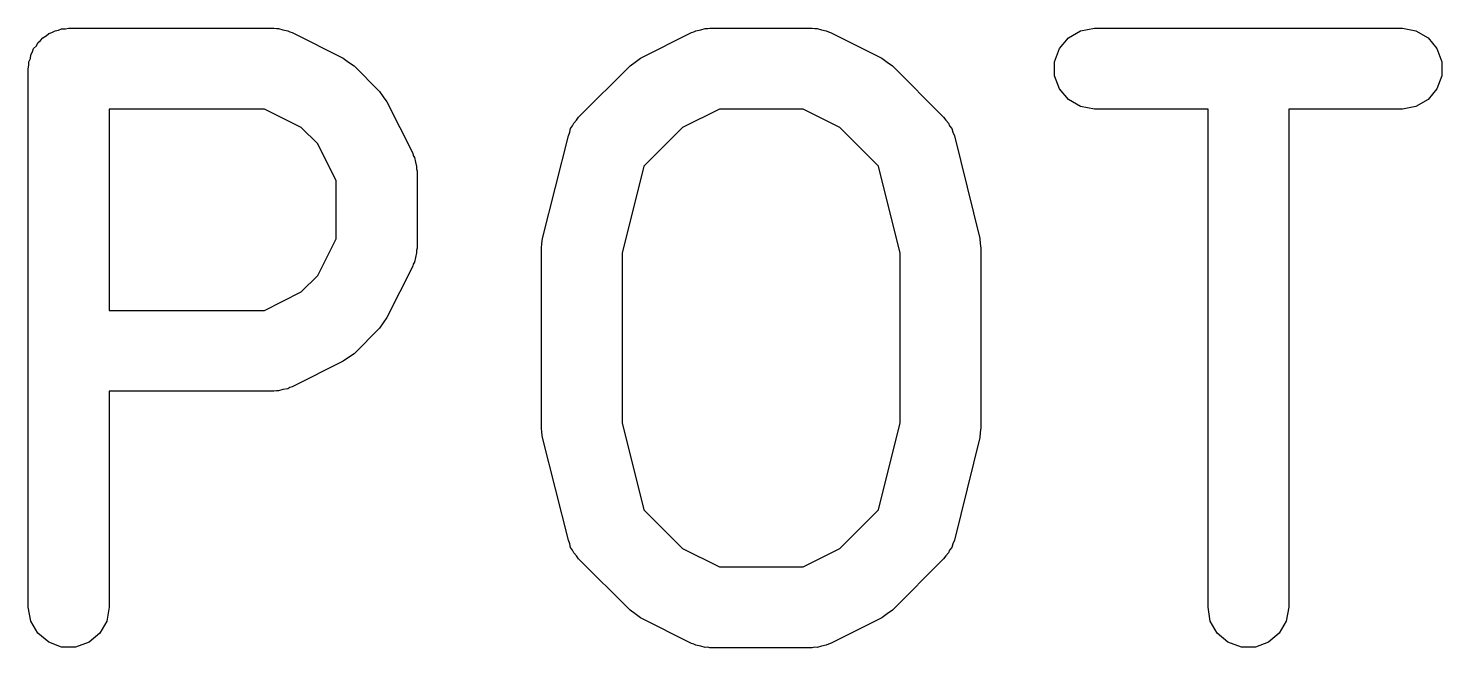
# Model space of a CAD drawing. Extents: x 10 to 287, y -200 to -10.
# Drawn here: x 204.218 to 206.843, y -44.431 to -43.281 of the extents above; entities that cross this region are included whole.
import ezdxf

# ---------------------------------------------------------------- set-up
doc = ezdxf.new("R2010")
doc.units = 0
doc.header["$MEASUREMENT"] = 0
doc.layers.add('BLACK', color=7, linetype='CONTINUOUS')

msp = doc.modelspace()

# ---------------------------------------------------------------- linework, layer by layer
at = {"layer": 'Black'}
for p, q in [((204.262, -43.2892), (204.268, -43.2859)), ((204.268, -43.2859), (204.274, -43.2848)), ((204.274, -43.2848), (204.28, -43.2825)), ((204.28, -43.2825), (204.287, -43.2825)), ((204.287, -43.2825), (204.293, -43.2814)), ((204.293, -43.2814), (204.674, -43.2814)), ((204.674, -43.2814), (204.679, -43.2821)), ((204.679, -43.2821), (204.683, -43.2819)), ((204.683, -43.2819), (204.691, -43.2844)), ((204.691, -43.2844), (204.7, -43.2859)), ((204.7, -43.2859), (204.704, -43.2881)), ((205.454, -43.2881), (205.458, -43.2859)), ((205.458, -43.2859), (205.467, -43.2844)), ((205.467, -43.2844), (205.475, -43.2819)), ((205.475, -43.2819), (205.48, -43.2821)), ((205.48, -43.2821), (205.484, -43.2814)), ((205.484, -43.2814), (205.674, -43.2814)), ((205.674, -43.2814), (205.679, -43.2821)), ((205.679, -43.2821), (205.683, -43.2819)), ((205.683, -43.2819), (205.691, -43.2844)), ((205.691, -43.2844), (205.7, -43.2859)), ((205.7, -43.2859), (205.704, -43.2881)), ((206.15, -43.2989), (206.172, -43.2859)), ((206.172, -43.2859), (206.198, -43.2814)), ((206.198, -43.2814), (206.77, -43.2814)), ((206.77, -43.2814), (206.795, -43.2859)), ((206.795, -43.2859), (206.818, -43.2989)), ((204.233, -43.3139), (204.236, -43.3082)), ((204.236, -43.3082), (204.241, -43.304)), ((204.241, -43.304), (204.245, -43.2989)), ((204.245, -43.2989), (204.251, -43.2956)), ((204.251, -43.2956), (204.256, -43.2914)), ((204.256, -43.2914), (204.262, -43.2892)), ((204.704, -43.2881), (204.708, -43.2893)), ((204.708, -43.2893), (204.803, -43.3369)), ((205.355, -43.3369), (205.45, -43.2893)), ((205.45, -43.2893), (205.454, -43.2881)), ((205.704, -43.2881), (205.708, -43.2893)), ((205.708, -43.2893), (205.803, -43.3369)), ((206.133, -43.3189), (206.15, -43.2989)), ((206.818, -43.2989), (206.834, -43.3189)), ((204.219, -43.3434), (204.222, -43.3372)), ((204.222, -43.3372), (204.223, -43.3307)), ((204.223, -43.3307), (204.226, -43.325)), ((204.226, -43.325), (204.228, -43.3189)), ((204.228, -43.3189), (204.233, -43.3139)), ((204.803, -43.3369), (204.813, -43.3441)), ((205.345, -43.3441), (205.355, -43.3369)), ((205.803, -43.3369), (205.813, -43.3441)), ((206.124, -43.3434), (206.133, -43.3189)), ((206.834, -43.3189), (206.843, -43.3434)), ((204.218, -43.3564), (204.219, -43.3499)), ((204.218, -44.3564), (204.218, -43.3564)), ((204.219, -43.3499), (204.219, -43.3434)), ((204.813, -43.3441), (204.823, -43.351)), ((204.823, -43.351), (204.87, -43.3986)), ((205.24, -43.4462), (205.336, -43.351)), ((205.336, -43.351), (205.345, -43.3441)), ((205.813, -43.3441), (205.823, -43.351)), ((205.823, -43.351), (205.918, -43.4462)), ((206.124, -43.3694), (206.124, -43.3434)), ((206.843, -43.3434), (206.843, -43.3694)), ((206.133, -43.3939), (206.124, -43.3694)), ((206.843, -43.3694), (206.834, -43.3939)), ((204.87, -43.3986), (204.877, -43.4084)), ((204.877, -43.4084), (204.884, -43.4181)), ((206.15, -43.4138), (206.133, -43.3939)), ((206.172, -43.4269), (206.15, -43.4138)), ((206.818, -43.4138), (206.795, -43.4269)), ((206.834, -43.3939), (206.818, -43.4138)), ((204.368, -43.4314), (204.368, -43.8052)), ((204.657, -43.4314), (204.368, -43.4314)), ((204.725, -43.4656), (204.657, -43.4314)), ((204.884, -43.4181), (204.932, -43.5133)), ((205.502, -43.4314), (205.433, -43.4656)), ((205.657, -43.4314), (205.502, -43.4314)), ((205.725, -43.4656), (205.657, -43.4314)), ((206.198, -43.4314), (206.172, -43.4269)), ((206.409, -43.4314), (206.198, -43.4314)), ((206.409, -44.3564), (206.409, -43.4314)), ((206.77, -43.4314), (206.559, -43.4314)), ((206.559, -43.4314), (206.559, -44.3564)), ((206.795, -43.4269), (206.77, -43.4314)), ((204.756, -43.496), (204.725, -43.4656)), ((205.224, -43.4745), (205.225, -43.4675)), ((205.225, -43.4675), (205.229, -43.4627)), ((205.229, -43.4627), (205.231, -43.4573)), ((205.231, -43.4573), (205.236, -43.4521)), ((205.236, -43.4521), (205.24, -43.4462)), ((205.433, -43.4656), (205.361, -43.5376)), ((205.797, -43.5376), (205.725, -43.4656)), ((205.918, -43.4462), (205.922, -43.4521)), ((205.922, -43.4521), (205.927, -43.4573)), ((205.927, -43.4573), (205.929, -43.4627)), ((205.929, -43.4627), (205.933, -43.4675)), ((205.933, -43.4675), (205.935, -43.4745)), ((204.79, -43.5646), (204.756, -43.496)), ((205.173, -43.6715), (205.221, -43.481)), ((205.221, -43.481), (205.224, -43.4745)), ((205.935, -43.4745), (205.938, -43.481)), ((205.938, -43.481), (205.985, -43.6715)), ((204.932, -43.5133), (204.933, -43.5175)), ((204.933, -43.5175), (204.935, -43.5212)), ((204.935, -43.5212), (204.937, -43.5299)), ((204.937, -43.5299), (204.939, -43.5383)), ((204.939, -43.5383), (204.939, -43.5426)), ((204.939, -43.5426), (204.94, -43.5469)), ((204.94, -43.5469), (204.94, -43.6897)), ((205.361, -43.5376), (205.321, -43.6989)), ((205.837, -43.6989), (205.797, -43.5376)), ((204.79, -43.672), (204.79, -43.5646)), ((204.756, -43.7405), (204.79, -43.672)), ((205.172, -43.6807), (205.173, -43.6715)), ((205.985, -43.6715), (205.986, -43.6807)), ((204.939, -43.6983), (204.937, -43.7067)), ((204.94, -43.6897), (204.939, -43.694)), ((204.939, -43.694), (204.939, -43.6983)), ((205.171, -43.6897), (205.172, -43.6807)), ((205.171, -44.023), (205.171, -43.6897)), ((205.321, -43.6989), (205.321, -44.0138)), ((205.837, -44.0138), (205.837, -43.6989)), ((205.986, -43.6807), (205.987, -43.6897)), ((205.987, -43.6897), (205.987, -44.023)), ((204.932, -43.7233), (204.884, -43.8185)), ((204.933, -43.7191), (204.932, -43.7233)), ((204.935, -43.7154), (204.933, -43.7191)), ((204.937, -43.7067), (204.935, -43.7154)), ((204.725, -43.7709), (204.756, -43.7405)), ((204.657, -43.8052), (204.725, -43.7709)), ((204.368, -43.8052), (204.657, -43.8052)), ((204.877, -43.8282), (204.87, -43.838)), ((204.884, -43.8185), (204.877, -43.8282)), ((204.87, -43.838), (204.823, -43.8856)), ((204.823, -43.8856), (204.813, -43.8925)), ((204.803, -43.8997), (204.708, -43.9473)), ((204.813, -43.8925), (204.803, -43.8997)), ((204.674, -43.9552), (204.368, -43.9552)), ((204.368, -43.9552), (204.368, -44.3564)), ((204.679, -43.9544), (204.674, -43.9552)), ((204.683, -43.9547), (204.679, -43.9544)), ((204.691, -43.9522), (204.683, -43.9547)), ((204.7, -43.9507), (204.691, -43.9522)), ((204.704, -43.9485), (204.7, -43.9507)), ((204.708, -43.9473), (204.704, -43.9485)), ((205.321, -44.0138), (205.361, -44.1752)), ((205.797, -44.1752), (205.837, -44.0138)), ((205.172, -44.0321), (205.171, -44.023)), ((205.173, -44.0412), (205.172, -44.0321)), ((205.221, -44.2317), (205.173, -44.0412)), ((205.985, -44.0412), (205.938, -44.2317)), ((205.986, -44.0321), (205.985, -44.0412)), ((205.987, -44.023), (205.986, -44.0321)), ((205.361, -44.1752), (205.433, -44.2471)), ((205.725, -44.2471), (205.797, -44.1752)), ((205.224, -44.2383), (205.221, -44.2317)), ((205.225, -44.2452), (205.224, -44.2383)), ((205.229, -44.2501), (205.225, -44.2452)), ((205.231, -44.2555), (205.229, -44.2501)), ((205.236, -44.2607), (205.231, -44.2555)), ((205.433, -44.2471), (205.502, -44.2814)), ((205.657, -44.2814), (205.725, -44.2471)), ((205.927, -44.2555), (205.922, -44.2607)), ((205.929, -44.2501), (205.927, -44.2555)), ((205.933, -44.2452), (205.929, -44.2501)), ((205.935, -44.2383), (205.933, -44.2452)), ((205.938, -44.2317), (205.935, -44.2383)), ((205.24, -44.2666), (205.236, -44.2607)), ((205.336, -44.3618), (205.24, -44.2666)), ((205.502, -44.2814), (205.657, -44.2814)), ((205.918, -44.2666), (205.823, -44.3618)), ((205.922, -44.2607), (205.918, -44.2666)), ((204.223, -44.382), (204.218, -44.3564)), ((204.368, -44.3564), (204.364, -44.382)), ((205.345, -44.3687), (205.336, -44.3618)), ((205.823, -44.3618), (205.813, -44.3687)), ((206.413, -44.382), (206.409, -44.3564)), ((206.559, -44.3564), (206.554, -44.382)), ((204.236, -44.4046), (204.223, -44.382)), ((204.364, -44.382), (204.351, -44.4046)), ((205.355, -44.3758), (205.345, -44.3687)), ((205.45, -44.4235), (205.355, -44.3758)), ((205.803, -44.3758), (205.708, -44.4235)), ((205.813, -44.3687), (205.803, -44.3758)), ((206.426, -44.4046), (206.413, -44.382)), ((206.554, -44.382), (206.541, -44.4046)), ((204.256, -44.4213), (204.236, -44.4046)), ((204.351, -44.4046), (204.331, -44.4213)), ((206.446, -44.4213), (206.426, -44.4046)), ((206.541, -44.4046), (206.521, -44.4213)), ((204.28, -44.4302), (204.256, -44.4213)), ((204.306, -44.4302), (204.28, -44.4302)), ((204.331, -44.4213), (204.306, -44.4302)), ((205.454, -44.4247), (205.45, -44.4235)), ((205.458, -44.4269), (205.454, -44.4247)), ((205.467, -44.4284), (205.458, -44.4269)), ((205.475, -44.4309), (205.467, -44.4284)), ((205.48, -44.4306), (205.475, -44.4309)), ((205.484, -44.4314), (205.48, -44.4306)), ((205.674, -44.4314), (205.484, -44.4314)), ((205.679, -44.4306), (205.674, -44.4314)), ((205.683, -44.4309), (205.679, -44.4306)), ((205.691, -44.4284), (205.683, -44.4309)), ((205.7, -44.4269), (205.691, -44.4284)), ((205.704, -44.4247), (205.7, -44.4269)), ((205.708, -44.4235), (205.704, -44.4247)), ((206.471, -44.4302), (206.446, -44.4213)), ((206.497, -44.4302), (206.471, -44.4302)), ((206.521, -44.4213), (206.497, -44.4302))]:
    msp.add_line(p, q, dxfattribs=at)

doc.saveas('drawing.dxf')
